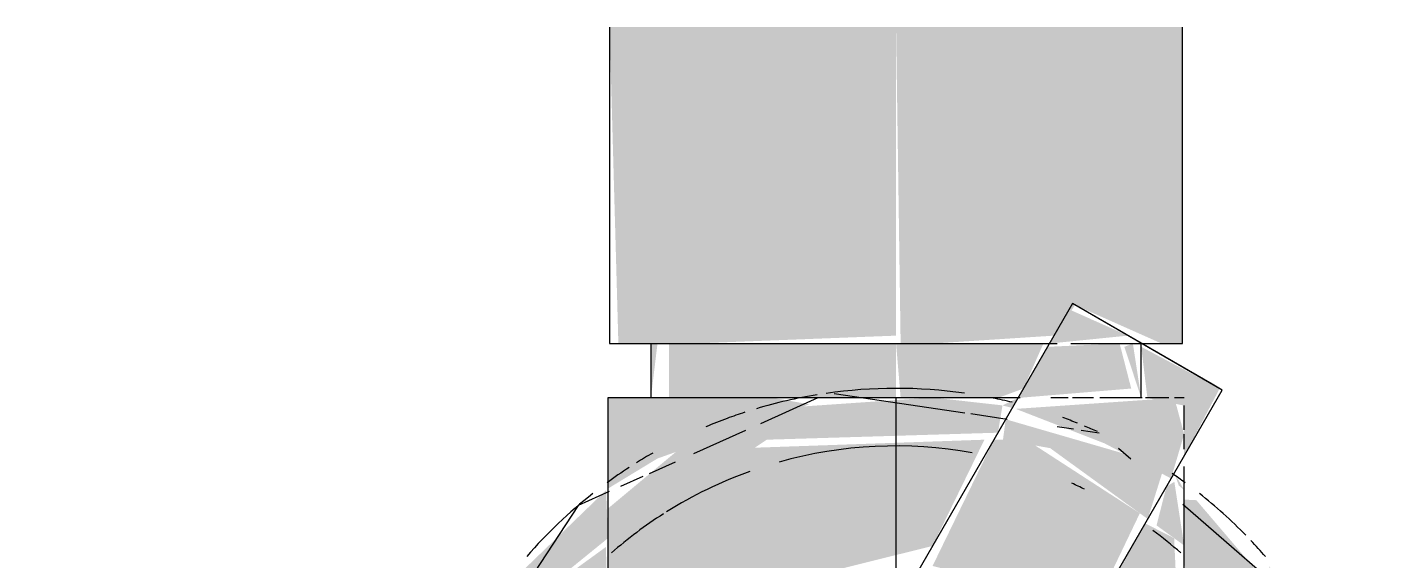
# Model space of a CAD drawing. Header units: metres. Extents: x 147 to 427, y -16 to 162.
# Drawn here: x 390.9907 to 391.0614, y 0.5166 to 0.5443 of the extents above; entities that cross this region are included whole.
import ezdxf

# ---------------------------------------------------------------- set-up
doc = ezdxf.new("R2010")
doc.units = ezdxf.units.M
for name, color, linetype, lineweight in [('A-ANNO-DIMS', 7, 'Continuous', 5), ('A-ANNO-DIMS-50', 7, 'Continuous', 5), ('P-PIPE-CNTR', 7, 'Continuous', 5), ('P-SANR-FIXT', 7, 'Continuous', 5)]:
    doc.layers.add(name, color=color, linetype=linetype, lineweight=lineweight)
doc.styles.add('Century Gothic', font='GOTHIC.TTF', dxfattribs={"height": 0.05})
doc.dimstyles.new('Setores_1_mm', dxfattribs={"dimscale": 0.3048, "dimtxt": 0.05220841348587629, "dimasz": 0.5208333333333333, "dimexe": 0.3937007874015747, "dimexo": 0.2460629921259842, "dimgap": 0.2870734908136483, "dimtad": 1, "dimrnd": 0.01, "dimzin": 0, "dimdsep": 46, "dimtxsty": 'Century Gothic', "dimblk1": 'OBLIQUE', "dimblk2": 'OBLIQUE', "dimsah": 1, "dimcen": 0.09, "dimazin": 0, "dimtfac": 1, "dimtdec": 4, "dimtix": 1, "dimtmove": 0, "dimatfit": 3, "dimfxl": 1, "dimtvp": 1, "dimtolj": 1, "dimtzin": 0, "dimarcsym": 2})

# ---------------------------------------------------------------- blocks, each defined once
blk = doc.blocks.new('UT_Ducha higiênica - UT_Ducha higiênica-V227-HH')
at = {"layer": 'P-SANR-FIXT', "true_color": 0xf4f4f4, "transparency": 33554598}
for points in [[(-162.1602665985234, 0.5278352926008749), (-162.1496599968056, 0.5282461176670172), (-162.1496599968056, 0.5443149403281857), (-162.1645770938512, 0.5443149403281857), (-162.164119151154, 0.5278352926008749), (-162.160555505262, 0.5278352926008749)], [(-162.1477588731719, 0.5278352926008749), (-162.1414349969359, 0.5282461176670172), (-162.1403393836821, 0.5298371079246577), (-162.1358351789021, 0.5278352926008749), (-162.1347428997598, 0.5278352926008749), (-162.1347428997598, 0.5443149403281857), (-162.1496599968056, 0.5443149403281857), (-162.1494224319623, 0.5278352926008749)], [(-162.1416721868984, 0.5278352926008749), (-162.1375837077215, 0.5282461176669436), (-162.140646212738, 0.5296123319740271), (-162.1414349969359, 0.5282461176670172)], [(-162.1443542998179, 0.5249999999999857), (-162.1430259871935, 0.5254904417064281), (-162.141988286222, 0.5278352926008749), (-162.1496599968056, 0.5278352926008749), (-162.1494224319623, 0.5250235267603283), (-162.1450591852642, 0.5249999999999857)], [(-162.1346599968056, 0.5219807621140502), (-162.1328107369484, 0.5254904417062288), (-162.136895114636, 0.527663774815545), (-162.1365750603153, 0.5249999999999857), (-162.1346599968056, 0.5246007859195182), (-162.1346599968056, 0.5222215163347593)], [(-162.1646599968056, 0.5202800476100429), (-162.1620825032025, 0.5218451055090382), (-162.1541730641772, 0.5246676308822935), (-162.1560424378904, 0.5249999999999857), (-162.1646599968056, 0.5249999999999857), (-162.1646599968056, 0.5207196638060788)], [(-162.1365575078158, 0.5186941766362622), (-162.1357877329919, 0.5211473275056338), (-162.1375837077215, 0.5220404889560193), (-162.1439506767753, 0.5238888323695029), (-162.1440939355158, 0.5228253563910695), (-162.1416373569739, 0.5223849030854569), (-162.1365750603153, 0.5187069292735869)], [(-162.1398095984957, 0.5130613903477692), (-162.1369686887877, 0.5189929170990271), (-162.142881150288, 0.5228253563910695), (-162.1445646749177, 0.5228253563910695), (-162.1477588731719, 0.5162497123253935), (-162.1434099968056, 0.5151178462871866), (-162.1398299200138, 0.5130769835970073)]]:
    blk.add_hatch(color=7, dxfattribs=at).paths.add_polyline_path(points)
h = blk.add_hatch(color=7, dxfattribs=at)
h.paths.add_polyline_path([(-162.1614901921186, 0.5278352926008749), (-162.1614901921186, 0.5249999999999857), (-162.1496599968056, 0.525025940476197), (-162.1496599968056, 0.5278352926008749), (-162.1613002564245, 0.5278352926008749)])
h.paths.add_polyline_path([(-162.1624248789752, 0.5249999999999857), (-162.1620825032025, 0.5278352926008749), (-162.1624248789752, 0.5278352926008749)])
h = blk.add_hatch(color=7, dxfattribs=at)
h.paths.add_polyline_path([(-162.1433091438448, 0.5249999999999857), (-162.137416510173, 0.5254904417064281), (-162.1380197371867, 0.5278352926008749), (-162.141771212738, 0.527663774815545), (-162.1432983916971, 0.5250186232661109)])
h.paths.add_polyline_path([(-162.136895114636, 0.5249999999999857), (-162.1373300674484, 0.5278352926008749), (-162.1377732586795, 0.527663774815545), (-162.1370567943923, 0.5254904417064281)])
h = blk.add_hatch(color=7, dxfattribs=at)
h.paths.add_polyline_path([(-162.1744065243556, 0.5019999999999996), (-162.1746829087255, 0.5014683261297063), (-162.1744118697443, 0.50196596731255)])
h.paths.add_polyline_path([(-162.1736599968056, 0.4999999999999957), (-162.1733362434393, 0.5019999999999996), (-162.174358498799, 0.5014683261297063), (-162.1747206569773, 0.4999999999999957), (-162.1738319290858, 0.4999999999999957)])
h.paths.add_polyline_path([(-162.1646599968056, 0.5173155541899396), (-162.1563906959812, 0.5228253563910695), (-162.1443542998179, 0.5231897367526289), (-162.1441197631699, 0.5246124212875793), (-162.1477588731719, 0.5250213545524908), (-162.1557954926751, 0.5244673179367122), (-162.1587325087266, 0.5235917529036981), (-162.1605190343986, 0.5226933738929282), (-162.1646599968056, 0.5192416912311069), (-162.1646599968056, 0.5176948307375908)])
h.paths.add_polyline_path([(-162.1346599968056, 0.5173155541899396), (-162.1351711094113, 0.5206317647644446), (-162.1355834827499, 0.5203812375383957), (-162.1360983982045, 0.5183606139785866), (-162.1347560932745, 0.5173853723613961)])
h = blk.add_hatch(color=7, dxfattribs=at)
h.paths.add_polyline_path([(-162.1346599968056, 0.5202044203937389), (-162.1351711094113, 0.5210954891125965), (-162.1349391461021, 0.5204378188252323), (-162.134719885018, 0.5202544932938614)])
h.paths.add_polyline_path([(-162.1436101491956, 0.524478643439035), (-162.1433091438448, 0.5249999999999857), (-162.1441197631699, 0.5246124212875793)])
h = blk.add_hatch(color=7, dxfattribs=at)
h.paths.add_polyline_path([(-162.1347331828417, 0.4749999999999884), (-162.1346599968056, 0.4754185680363424), (-162.1347256317856, 0.4754185680363424)])
h.paths.add_polyline_path([(-162.1353516763951, 0.5207827379223114), (-162.1346599968056, 0.5231110522543247), (-162.1351711094112, 0.5249999999999857), (-162.14342567238, 0.5244302167617318), (-162.1387939536246, 0.5226293605186947), (-162.1354432909042, 0.5208593373728182)])
h = blk.add_hatch(color=7, dxfattribs=at)
h.paths.add_polyline_path([(-162.171836243439, 0.4999999999999957), (-162.166125903851, 0.5002589616999801), (-162.1661599968056, 0.5019999999999996), (-162.1731989712702, 0.5014188907002866), (-162.1733362434393, 0.4999999999999957)])
h.paths.add_polyline_path([(-162.1646599968056, 0.5065345061048029), (-162.1626503778623, 0.5099429394195716), (-162.159552432602, 0.5130291338498221), (-162.1561945029104, 0.515000000000001), (-162.1523539945162, 0.5161453284728974), (-162.1477588731719, 0.5172928427253177), (-162.1450591852642, 0.5228253563910695), (-162.1576826366372, 0.5223849030854613), (-162.1646599968056, 0.5173155541899396), (-162.1646599968056, 0.5067534605253143)])
h.paths.add_polyline_path([(-162.1346599968056, 0.5065345061048029), (-162.1351820261854, 0.5176948307352345), (-162.1366891872171, 0.5184661012230402), (-162.139717057386, 0.512990381056767), (-162.1366579829092, 0.509927779207859), (-162.134818820914, 0.5069179414214795)])
h = blk.add_hatch(color=7, dxfattribs=at)
h.paths.add_polyline_path([(-162.1275274353598, 0.5116856085778079), (-162.1278410261573, 0.512990381056767), (-162.1302460876055, 0.5162405854187947), (-162.1300302099632, 0.5153262717839715), (-162.1276800250837, 0.5119075733495597)])
h.paths.add_polyline_path([(-162.1256599968056, 0.4999999999999957), (-162.1245993366338, 0.4999999999999957), (-162.1253860046378, 0.5067902105778819), (-162.126523245925, 0.509859890883845), (-162.129729885862, 0.5146350040069338), (-162.1340254721815, 0.5196738904808402), (-162.1346599968056, 0.5197057896177821), (-162.1346265031568, 0.517291219629673), (-162.1302435889406, 0.5141068460550108), (-162.1259837501721, 0.5009964104062825)])
h.paths.add_polyline_path([(-162.1738319290858, 0.5019999999999996), (-162.1730101574131, 0.5019999999999996), (-162.1690739060107, 0.5141086614376588), (-162.1646599968056, 0.5176948307375908), (-162.1647599968057, 0.5201939173691664), (-162.1704822164532, 0.5146653923668437), (-162.1728865478541, 0.5098598908829397), (-162.1736827250265, 0.5080332819119435), (-162.1742273630544, 0.5019999999999996)])
h = blk.add_hatch(color=7, dxfattribs=at)
h.paths.add_polyline_path([(-162.131708319548, 0.4999999999999957), (-162.1256599968056, 0.4999999999999957), (-162.1302460876055, 0.5141086614413362), (-162.1346599968056, 0.5173155541899396), (-162.1342712408245, 0.505595966142876), (-162.1335006164925, 0.5025872633877307), (-162.1331599968055, 0.4999999999999957)])
h.paths.add_polyline_path([(-162.1687602478442, 0.5019999999999996), (-162.1658966918104, 0.5019999999999996), (-162.1647599968057, 0.506293084748376), (-162.1646599968056, 0.5074999999999983), (-162.1647599968057, 0.5172428999370865), (-162.1690764046706, 0.5141068460550108), (-162.1730101574131, 0.5019999999999996), (-162.1718362434394, 0.5019999999999996)])
at = {"layer": 'P-SANR-FIXT'}
for p, q in [((-162.1645770938512, 0.5443149403281857), (-162.1645770938512, 0.5278352926008749)), ((-162.1347428997598, 0.5278352926008749), (-162.1347428997598, 0.5443149403281857)), ((-162.1404721746323, 0.5299137748155099), (-162.1539187732758, 0.506623582775598)), ((-162.1326779459982, 0.5254137748155921), (-162.1404721746323, 0.5299137748155132)), ((-162.1645770938512, 0.5278352926008756), (-162.1496599968056, 0.5278352926008756)), ((-162.1624248789752, 0.5278352926008749), (-162.1624248789752, 0.5249999999999857)), ((-162.1496599968056, 0.5278352926008756), (-162.141274514444, 0.5278352926008756)), ((-162.1358223104745, 0.5278352926008756), (-162.1347428997598, 0.5278352926008756)), ((-162.1646599968056, 0.5249999999999857), (-162.1646599968056, 0.5018589107967003)), ((-162.1496599968056, 0.52499999999999), (-162.1646599968056, 0.52499999999999)), ((-162.1431964056448, 0.52499999999999), (-162.1496599968056, 0.52499999999999)), ((-162.1441197631699, 0.505595966142876), (-162.1326779459982, 0.5254137748155759)), ((-162.1346599968056, 0.4999999999999957), (-162.1346599968056, 0.521420596919532))]:
    blk.add_line(p, q, dxfattribs=at)
at = {"layer": 'P-SANR-FIXT', "color": 253, "true_color": 0x9e9e9e}
for p, q in [((-162.1332000603153, 0.5257152176570792), (-162.1404721746323, 0.5299137748155132)), ((-162.1645770938512, 0.5278352926008756), (-162.1634745542349, 0.5278352926008756)), ((-162.1624245843402, 0.5278352926008756), (-162.1620703048895, 0.5278352926008756)), ((-162.1619809897837, 0.5278352926008756), (-162.1496599968056, 0.5278352926008756)), ((-162.1496599968056, 0.5278352926008756), (-162.141757775076, 0.5278352926008756)), ((-162.1405597260454, 0.5278352926008756), (-162.1391120163289, 0.5278352926008756)), ((-162.1389397604776, 0.5278352926008756), (-162.1369707794351, 0.5278352926008756)), ((-162.1369205365293, 0.5278352926008756), (-162.1358223104745, 0.5278352926008756)), ((-162.136895114636, 0.5249999999999857), (-162.136895114636, 0.5278352926008749)), ((-162.1358223104745, 0.5278352926008756), (-162.1347428997598, 0.5278352926008756)), ((-162.1326779459982, 0.5254137748155748), (-162.1332000603153, 0.5257152176570792)), ((-162.1620726895341, 0.52499999999999), (-162.1646599968056, 0.52499999999999)), ((-162.1607147090407, 0.52499999999999), (-162.1624248789752, 0.52499999999999)), ((-162.153566099285, 0.52499999999999), (-162.1603273297591, 0.52499999999999)), ((-162.1537292553439, 0.5249999999999857), (-162.1567154196609, 0.5236593743636497)), ((-162.1496599968056, 0.52499999999999), (-162.1529637914195, 0.52499999999999)), ((-162.1460840245742, 0.5242109971528516), (-162.1528824162804, 0.5252203102625029)), ((-162.1463562021916, 0.52499999999999), (-162.1496599968056, 0.52499999999999)), ((-162.1432775557207, 0.52499999999999), (-162.1457538943261, 0.52499999999999)), ((-162.1406934670386, 0.52499999999999), (-162.1415972994999, 0.52499999999999)), ((-162.1394320716711, 0.52499999999999), (-162.1404196415895, 0.52499999999999)), ((-162.1368394001641, 0.52499999999999), (-162.1390533950878, 0.52499999999999)), ((-162.1354548113917, 0.52499999999999), (-162.1366696157488, 0.52499999999999)), ((-162.1346599968055, 0.52499999999999), (-162.1351711094112, 0.52499999999999)), ((-162.1346599968056, 0.5233362470273288), (-162.1346599968056, 0.5246007859195182)), ((-162.1438687773428, 0.5238821137685911), (-162.1457681116225, 0.5241640956065082)), ((-162.1574981577324, 0.5233079674704493), (-162.1602077518233, 0.5220915068485132)), ((-162.1346599968056, 0.5223390793033441), (-162.1346599968056, 0.5231110522543985)), ((-162.1611658180473, 0.5216613871347576), (-162.1625153807343, 0.5210555067665074)), ((-162.16283727824, 0.5209109922647338), (-162.1640014967314, 0.5203883213765338))]:
    blk.add_line(p, q, dxfattribs=at)
at = {"layer": 'P-SANR-FIXT', "color": 254, "true_color": 0xd5d5d5}
for p, q in [((-162.1634415974506, 0.5278352926008756), (-162.1623387866629, 0.5278352926008756)), ((-162.1624245843402, 0.5278352926008756), (-162.1621796053436, 0.5278352926008756)), ((-162.1619809897837, 0.5278352926008756), (-162.161453210177, 0.5278352926008756)), ((-162.1618592250431, 0.5278352926008756), (-162.1608459266777, 0.5278352926008756)), ((-162.1610654898436, 0.5278352926008756), (-162.152563328078, 0.5278352926008756)), ((-162.1602079772822, 0.5278352926008756), (-162.1525701780717, 0.5278352926008756)), ((-162.1521545993043, 0.5278352926008756), (-162.1496599968056, 0.5278352926008756)), ((-162.1521503017785, 0.5278352926008756), (-162.1496599968056, 0.5278352926008756)), ((-162.1496599968056, 0.5278352926008756), (-162.1471696918326, 0.5278352926008756)), ((-162.1496599968056, 0.5278352926008756), (-162.1471653943068, 0.5278352926008756)), ((-162.1470160779067, 0.5278352926008756), (-162.1447750878831, 0.5278352926008756)), ((-162.1470109244186, 0.5278352926008756), (-162.1447410511653, 0.5278352926008756)), ((-162.1444868278441, 0.5278352926008756), (-162.141757775076, 0.5278352926008756)), ((-162.1444460648382, 0.5278352926008756), (-162.14159478287, 0.5278352926008756)), ((-162.1396819126249, 0.5278352926008756), (-162.1382545037675, 0.5278352926008756)), ((-162.1381463170773, 0.5278352926008756), (-162.1372496887216, 0.5278352926008756)), ((-162.1371182971311, 0.5278352926008756), (-162.1368954092709, 0.5278352926008756)), ((-162.1612606929746, 0.52499999999999), (-162.1620726895341, 0.52499999999999)), ((-162.1607147090407, 0.52499999999999), (-162.1619899261627, 0.52499999999999)), ((-162.153566099285, 0.52499999999999), (-162.1603273297591, 0.52499999999999)), ((-162.1535422824821, 0.52499999999999), (-162.1602665985234, 0.52499999999999)), ((-162.1496599968056, 0.52499999999999), (-162.1529742582922, 0.52499999999999)), ((-162.1496599968056, 0.52499999999999), (-162.1529637914195, 0.52499999999999)), ((-162.1463562021916, 0.52499999999999), (-162.1496599968056, 0.52499999999999)), ((-162.1463457353189, 0.52499999999999), (-162.1496599968056, 0.52499999999999)), ((-162.1432339394674, 0.52499999999999), (-162.145777711129, 0.52499999999999)), ((-162.1432775557207, 0.52499999999999), (-162.1457538943261, 0.52499999999999)), ((-162.1407565971314, 0.52499999999999), (-162.1415757074802, 0.52499999999999)), ((-162.1393846596979, 0.52499999999999), (-162.1404766376102, 0.52499999999999)), ((-162.1368951146359, 0.52499999999999), (-162.1379646028741, 0.52499999999999)), ((-162.1354548113917, 0.52499999999999), (-162.1366696157488, 0.52499999999999)), ((-162.1346599968055, 0.52499999999999), (-162.1351711094112, 0.52499999999999)), ((-162.1404171117696, 0.5233696673748445), (-162.1412803651771, 0.5234978290075846)), ((-162.1390903664391, 0.5231726941033458), (-162.1400209073765, 0.5233108454791051)), ((-162.1374433052631, 0.5218159862879078), (-162.1380788313944, 0.522369742691775))]:
    blk.add_line(p, q, dxfattribs=at)
at = {"layer": 'P-SANR-FIXT', "color": 254, "true_color": 0xe9e9e9}
for p, q in [((-162.1395831020562, 0.5278352926008756), (-162.1391120163289, 0.5278352926008756)), ((-162.1390463851769, 0.5278352926008756), (-162.1382545037675, 0.5278352926008756)), ((-162.1384740669334, 0.5278352926008756), (-162.1372568839083, 0.5278352926008756)), ((-162.1378667834341, 0.5278352926008756), (-162.1372496887216, 0.5278352926008756)), ((-162.1371182971311, 0.5278352926008756), (-162.1368954092709, 0.5278352926008756)), ((-162.1369205365293, 0.5278352926008756), (-162.1358783961605, 0.5278352926008756)), ((-162.1406934670386, 0.52499999999999), (-162.1415972994999, 0.52499999999999)), ((-162.1407565971314, 0.52499999999999), (-162.1415757074802, 0.52499999999999)), ((-162.1393846596979, 0.52499999999999), (-162.1404766376101, 0.52499999999999)), ((-162.1394320716711, 0.52499999999999), (-162.1404196415895, 0.52499999999999)), ((-162.137247304077, 0.52499999999999), (-162.1379646361536, 0.52499999999999)), ((-162.1373300674484, 0.52499999999999), (-162.1379646028741, 0.52499999999999))]:
    blk.add_line(p, q, dxfattribs=at)
at = {"layer": 'P-SANR-FIXT', "flags": 128}
for points in [[(-162.1645984155461, 0.5201203372401244), (-162.1662170505648, 0.5193936580049336), (-162.1740601273477, 0.5074083486369362), (-162.174867721699, 0.5019686662555124)], [(-162.1241599968056, 0.4999999999999957), (-162.1281827711991, 0.5137469553082676), (-162.1347300149875, 0.5194518004710564)]]:
    blk.add_lwpolyline(points, dxfattribs=at)
at = {"layer": 'P-SANR-FIXT', "color": 254, "true_color": 0xd5d5d5}
for radius, start, end in [(0.02549999999998686, 99.27610692923444, 106.5654609701274), (0.0254999999999811, 81.96162162878358, 98.20484370553532), (0.0255000000000016, 76.2954882454177, 78.57793218799385), (0.02550000000000709, 110.1818010224882, 112.8644198436877), (0.0254999999999967, 119.7915781330435, 122.0088767463172), (0.02249999999999451, 79.84226195825094, 105.6997852748545), (0.02249999999999451, 79.84226195825094, 105.6997852748545), (0.02549999999997789, 123.0250047836467, 126.1711379301525), (0.02249999999997038, 109.7651509532066, 122.0719707647232), (0.02249999999997038, 109.7651509532066, 122.0719707647232), (0.02549999999998028, 53.82886206985065, 55.68339004343996), (0.02250000000000453, 122.5694043785669, 131.2080249138217), (0.02250000000000453, 122.5694043785669, 131.2080249138217), (0.02249999999999942, 48.7919750862298, 53.53357541061214), (0.02249999999999942, 48.7919750862298, 53.53357541061214)]:
    blk.add_arc((-162.1496599968056, 0.5), radius, start, end, dxfattribs=at)
at = {"layer": 'P-SANR-FIXT', "color": 253, "true_color": 0x9e9e9e}
for radius, start, end in [(0.02550000000001203, 108.0000000000257, 110.1818010224846), (0.02549999999997543, 128.258739678062, 138.9452507124315), (0.02549999999997903, 44.41302849855109, 51.7412603150181), (0.02549999999999055, 41.05474928665303, 43.56213486777314)]:
    blk.add_arc((-162.1496599968056, 0.5), radius, start, end, dxfattribs=at)
at = {"layer": 'P-SANR-FIXT', "color": 254, "true_color": 0xe9e9e9}
for radius, start, end in [(0.02549999999999013, 68.27621743488453, 70.07721669651498), (0.02549999999998931, 65.72334046140682, 67.37879692551054), (0.02249999999996471, 64.13764515286489, 66.00758055490343), (0.02249999999996471, 64.13764515286489, 66.00758055490343)]:
    blk.add_arc((-162.1496599968056, 0.5), radius, start, end, dxfattribs=at)
blk = doc.blocks.new('DIMBLOCK155-HH')
at = {"layer": 'A-ANNO-DIMS-50', "lineweight": 25}
for p, q in [((390.8428509888843, 0.5000000000000007), (390.7634759888842, 0.5793750000000008)), ((390.8428509888843, 0.5000000000000007), (390.9222259888842, 0.4206250000000007)), ((390.8428509888843, 0), (390.7634759888842, 0.07937500000000004)), ((390.8428509888843, 0), (390.9222259888842, -0.07937500000000004))]:
    blk.add_line(p, q, dxfattribs=at)
at = {"layer": 'A-ANNO-DIMS-50'}
for p, q in [((390.8428509888842, 0.5000000000000007), (390.7228509888842, 0.5000000000000007)), ((390.8428509888843, 0), (390.8428509888843, 0.5000000000000007)), ((390.8428509888842, 0.5000000000000007), (390.9609399106729, 0.5000000000000007)), ((390.8428509888842, 0), (390.8055977873709, 0)), ((390.8428509888842, 0), (390.9628509888842, 0))]:
    blk.add_line(p, q, dxfattribs=at)
at = {"layer": 'A-ANNO-DIMS-50', "color": 0, "insert": (390.6912630042928, 0.1397822381964837), "char_height": 0.05, "width": 0.2645226283284398, "attachment_point": 1, "rotation": 90, "line_spacing_factor": 0.9845015114479526, "style": 'Century Gothic'}
blk.add_mtext('0,50 m', dxfattribs=at)
blk = doc.blocks.new('_Oblique')
at = {"color": 0, "linetype": 'ByBlock', "lineweight": -2}
blk.add_line((-0.5, -0.5), (0.5, 0.5), dxfattribs=at)

msp = doc.modelspace()

# ---------------------------------------------------------------- linework, layer by layer
at = {"layer": 'P-PIPE-CNTR'}
msp.add_line((391.0359399106729, 0.4749999999999712), (391.0359399106729, 0.5249999999999712), dxfattribs=at)

# ---------------------------------------------------------------- block references
at = {"layer": 'P-SANR-FIXT', "color": 252, "true_color": 0x898989}
msp.add_blockref('UT_Ducha higiênica - UT_Ducha higiênica-V227-HH', (553.1855999074785, 0), dxfattribs=at)

# ---------------------------------------------------------------- dimensions: what is measured, and where the dimension line sits
at = {"layer": 'A-ANNO-DIMS'}
dim = msp.add_linear_dim(base=(390.8428509888844, 0.5000000000000009), p1=(390.7305977873709, 0), p2=(391.0359399106729, 0.5000000000000007), angle=89.99999999999991, dimstyle='Setores_1_mm', override={"dimpost": '<>', "dimfxl": 0.5858615982146435}, dxfattribs=at)
dim.commit()
dim.dimension.update_dxf_attribs({"geometry": 'DIMBLOCK155-HH', "text_midpoint": (390.7290933408316, 0.2499999999998897)})

doc.saveas('drawing.dxf')
